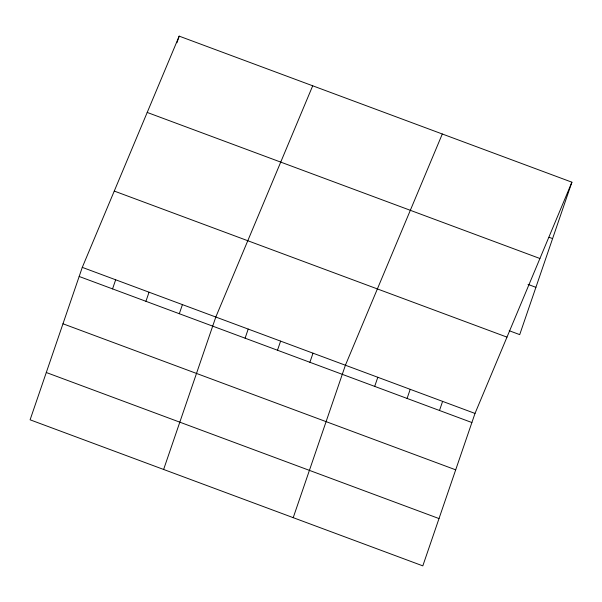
<?xml version="1.0" encoding="UTF-8"?>
<svg xmlns="http://www.w3.org/2000/svg" width="602" height="602" viewBox="0 0 602 602"><rect width="100%" height="100%" fill="white"/><g stroke="black" fill="none" stroke-linecap="round" stroke-linejoin="round"><path stroke-width="0.9" d="M82.286 267.371L30.1 419.805L422.815 565.865L475.008 413.431L571.9 182.195L179.185 36.135L82.286 267.371L475.008 413.431M176.92 42.757L179.185 36.135M112.551 288.892L115.667 279.787M145.932 301.309L149.048 292.203M179.313 313.725L182.429 304.62M163.624 469.462L215.809 317.036L312.709 85.793M245.097 338.189L248.212 329.083M277.492 350.236L280.607 341.131M309.895 362.284L313.01 353.186M293.219 517.667L345.405 365.233L442.304 133.998M374.692 386.386L377.808 377.281M407.087 398.434L410.21 389.336M439.49 410.489L442.605 401.383M571.9 182.195L519.714 334.629L509.202 330.716M549.084 237.293L552.591 238.595M147.212 112.446L539.926 258.506M528.022 284.4L535.908 287.327M114.267 191.067L506.982 337.128M79.171 276.476L471.885 422.536M62.977 323.778L455.691 469.831M46.294 372.51L439.008 518.563"/></g></svg>
